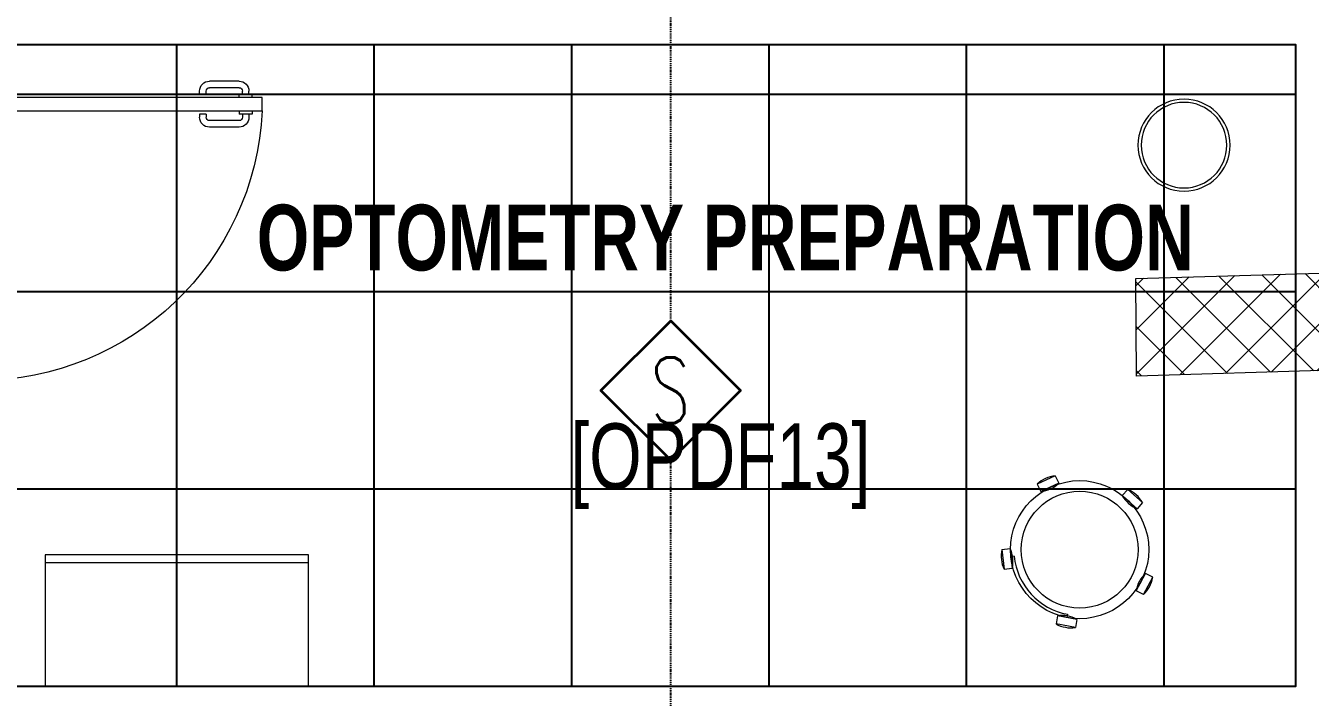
# Model space of a CAD drawing. Extents: x -12260 to 57327, y -29287 to 19916.
# Drawn here: x 16417 to 20320, y -6843 to -4801 of the extents above; entities that cross this region are included whole.
import ezdxf
from ezdxf.enums import TextEntityAlignment as Align

# ---------------------------------------------------------------- set-up
doc = ezdxf.new("R2010")
doc.units = 0
doc.header["$LTSCALE"] = 0.25
doc.linetypes.add('DASHDOT', pattern=[25.4, 12.7, -6.35, 0, -6.35])
for name, color, linetype, lineweight in [('01-First Floor$0$72_EGR_BASE_TEXT', 252, 'Continuous', 5), ('01-First Floor$0$C-HYDR-CTCH', 251, 'Continuous', 5), ('01-First Floor$0$Hatch', 252, 'Continuous', 5), ('01-First Floor$0$LOADING', 253, 'Continuous', 5), ('01-First Floor$0$Walls', 251, 'Continuous', 5), ('01-First Floor$0$Wooden Joinery', 251, 'Continuous', 5), ('E-LITE-CLNG-CNDT', 6, 'DASHDOT', 35), ('F-ALRM-CLNG @ 100', 33, 'Continuous', 35), ('F-ALRM-CLNG-CNDT', 51, 'DASHDOT', 25)]:
    doc.layers.add(name, color=color, linetype=linetype, lineweight=lineweight)
doc.layers.add('01-First Floor$0$FALSE CEILING', color=251, linetype='Continuous')
doc.styles.add('01-First Floor$0$X3G_ENTITY_9EC9', font='swisscl.ttf', dxfattribs={"height": 0.2})
doc.styles.add('01-First Floor$0$X3G_ENTITY_9F38', font='swisscl.ttf', dxfattribs={"height": 0.2})
doc.styles.add('DC_SIMPLEX', font='SIMPLEX.shx', dxfattribs={"width": 0.7})

# ---------------------------------------------------------------- blocks, each defined once
blk = doc.blocks.new('01-First Floor$0$A$C72370EFE')
at = {"layer": '01-First Floor$0$Wooden Joinery'}
for p, q in [((-0.01, -0.03), (-0.01, -0.07)), ((0, -0.03), (-0.01, -0.03)), ((0.04, -0.03), (0.05, -0.03)), ((0.05, -0.03), (0.05, -0.07)), ((-0.05, -0.07), (-0.05, -0.16)), ((-0.03, -0.07), (-0.03, -0.16)), ((-0.01, -0.04), (-0.02, -0.04)), ((-0.01, -0.06), (-0.02, -0.06)), ((0, -0.07), (-0.01, -0.07)), ((0.04, -0.07), (0.05, -0.07)), ((0.05, -0.04), (0.06, -0.04)), ((0.05, -0.06), (0.06, -0.06)), ((0.07, -0.07), (0.07, -0.16)), ((0.09, -0.07), (0.09, -0.16)), ((-0.01, -0.17), (-0.02, -0.17)), ((-0.01, -0.19), (-0.02, -0.19)), ((-0.01, -0.17), (-0.01, -0.19)), ((0.05, -0.17), (0.06, -0.17)), ((0.05, -0.17), (0.05, -0.19)), ((0.05, -0.19), (0.06, -0.19))]:
    blk.add_line(p, q, dxfattribs=at)
for centre, radius, start, end in [((-0.02, -0.07), 0.03, 90, 180), ((-0.02, -0.07), 0.01, 90, 180), ((0.06, -0.07), 0.03, 0, 90), ((0.06, -0.07), 0.01, 0, 90), ((-0.02, -0.16), 0.03, 180, 270), ((-0.02, -0.16), 0.01, 180, 270), ((0.06, -0.16), 0.01, 270, 0), ((0.06, -0.16), 0.03, 270, 0)]:
    blk.add_arc(centre, radius, start, end, dxfattribs=at)
blk = doc.blocks.new('01-First Floor$0$A$C5DAD61B4')
at = {"layer": '01-First Floor$0$Wooden Joinery'}
for points in [[(80, 959.1), (80, 969.1), (10, 979.1), (10, 959.1)], [(940, 959.1), (940, 969.1), (1010, 979.1), (1010, 959.1)], [(70, 859.1), (70, 849.1), (0, 839.1), (0, 859.1)], [(120, 859.1), (120, 0), (80, 0), (80, 859.1)], [(950, 859.1), (950, 849.1), (1020, 839.1), (1020, 859.1)]]:
    blk.add_lwpolyline(points, close=True, dxfattribs=at)
for points in [[(45, 859.1), (45, 959.1), (20, 959.1), (20, 859.1), (45, 859.1)], [(45, 859.1), (80, 859.1), (80, 899.1), (90, 899.1), (90, 959.1), (45, 959.1), (45, 859.1)], [(975, 859.1), (940, 859.1), (940, 899.1), (930, 899.1), (930, 959.1), (975, 959.1), (975, 859.1)], [(975, 859.1), (975, 959.1), (1000, 959.1), (1000, 859.1), (975, 859.1)]]:
    blk.add_lwpolyline(points, dxfattribs=at)
blk.add_arc((80, 859.1), 860, 272.666, 0, dxfattribs=at)
at = {"layer": '01-First Floor$0$Wooden Joinery', "xscale": 999.9999999998854, "yscale": 999.9999999998854, "zscale": 999.9999999998854, "rotation": 180}
blk.add_blockref('01-First Floor$0$A$C72370EFE', (120, 0), dxfattribs=at)
blk = doc.blocks.new('01-First Floor$0$WM00001-P')
at = {"layer": '01-First Floor$0$LOADING'}
for radius in [0.14, 0.13]:
    blk.add_circle((0, 0), radius, dxfattribs=at)
blk = doc.blocks.new('01-First Floor$0$HF10037B-P')
at = {"layer": '01-First Floor$0$LOADING'}
for p, q in [((0.2459, 0.134), (0.1859, 0.134)), ((0.1859, 0.134), (0.1859, 0.109)), ((0.2459, 0.134), (0.2459, 0.109)), ((0.2459, 0.109), (0.1859, 0.109)), ((0, 0), (-0.0142, -0.0583)), ((0, 0), (0.0243, -0.0059)), ((0.0243, -0.0059), (0.01, -0.0642)), ((0.4069, -0.0417), (0.4165, -0.0387)), ((0.4071, -0.0094), (0.431, -0.0018)), ((0.4071, -0.0094), (0.4255, -0.0665)), ((0.431, -0.0018), (0.4493, -0.0589)), ((-0.0142, -0.0583), (0.01, -0.0642)), ((0.4255, -0.0665), (0.4493, -0.0589)), ((0.0524, -0.2725), (0.0674, -0.2525)), ((0.0524, -0.2725), (0.1004, -0.3085)), ((0.0674, -0.2525), (0.1154, -0.2885)), ((0.3125, -0.2897), (0.362, -0.2558)), ((0.3267, -0.268), (0.3323, -0.2763)), ((0.3761, -0.2764), (0.362, -0.2558)), ((0.1004, -0.3085), (0.1154, -0.2885)), ((0.3266, -0.3103), (0.3125, -0.2897)), ((0.3266, -0.3103), (0.3761, -0.2764))]:
    blk.add_line(p, q, dxfattribs=at)
for radius in [0.21, 0.1775]:
    blk.add_circle((0.2161, -0.1014), radius, dxfattribs=at)
for centre, radius, start, end in [((0.2159, 0.0465), 0.0925, 71.0754, 108.9246), ((0.2159, 0.1965), 0.0925, 251.0754, 288.9246), ((0.0779, -0.0499), 0.0925, 147.3419, 185.1912), ((-0.0678, -0.0143), 0.0925, 327.3419, 5.1912), ((0.4996, -0.0113), 0.0925, 178.8412, 216.6904), ((0.3568, -0.057), 0.0925, 358.8412, 36.6904), ((0.2161, -0.1014), 0.2, 303.6037, 17.3657), ((0.1289, -0.2205), 0.0925, 214.1875, 252.0368), ((0.0389, -0.3404), 0.0925, 34.1875, 72.0368), ((0.3867, -0.3449), 0.0925, 105.5121, 143.3614), ((0.3019, -0.2212), 0.0925, 285.5121, 323.3614)]:
    blk.add_arc(centre, radius, start, end, dxfattribs=at)
blk = doc.blocks.new('01-First Floor$0$GF21027-P')
at = {"layer": '01-First Floor$0$LOADING'}
for p, q in [((0.4, 0.4), (-0.4, 0.4)), ((-0.4, 0.4), (-0.4, 0)), ((0.4, 0), (0.4, 0.4)), ((-0.4, 0.025), (0.4, 0.025)), ((-0.4, 0), (0.4, 0))]:
    blk.add_line(p, q, dxfattribs=at)
blk = doc.blocks.new('01-First Floor')
at = {"layer": '01-First Floor$0$Hatch'}
h = blk.add_hatch(dxfattribs=at)
h.set_pattern_fill('ANSI37', color=256, scale=30)
h.set_pattern_definition([(45, (-1823.345, -13062.25), (-67.35192, 67.35192), []), (135, (-1823.345, -13062.25), (-67.35192, -67.35192), [])])
h.paths.add_polyline_path([(49129.3, 8855.6), (48525.4, 8847.5), (48529.3, 8559.1), (49133.2, 8567.2)])
h.paths.add_polyline_path([(41968.6, 8847.9), (41385, 8842.5), (41365.1, 8551.1), (41948.6, 8556.5)])
h.paths.add_polyline_path([(27591.6, 8840.5), (26992.5, 8836.4), (26986.8, 8543.4), (27585.9, 8547.5)])
h.paths.add_polyline_path([(34776.8, 8842.7), (34175.6, 8835.2), (34167.4, 8549.5), (34768.6, 8557)])
h.paths.add_polyline_path([(20372.4, 8849.8), (19765.9, 8827.9), (19780.4, 8535.4), (20386.9, 8557.2)])
h.paths.add_polyline_path([(13635.8, 8839.4), (12413.8, 8863.3), (12407.4, 8567.2), (13629.3, 8543.3)])
h.paths.add_polyline_path([(13649.8, 1639.3), (12434.8, 1623.6), (12421.4, 1331.2), (13636.4, 1346.9)])
h.paths.add_polyline_path([(13623.8, -5553.9), (12420.7, -5569.8), (12415, -5862.9), (13618.1, -5846.9)])
h.paths.add_polyline_path([(13642.3, -12752.6), (12445.6, -12764), (12448.4, -13058.5), (13645.1, -13047)])
h.paths.add_polyline_path([(6007.3, -12750.5), (5403.7, -12754.2), (5414.4, -13039.6), (6017.9, -13035.9)])
h.paths.add_polyline_path([(5991.8, -5552.5), (5395, -5550.9), (5394.9, -5852.1), (5991.7, -5853.6)])
h.paths.add_polyline_path([(6001.7, 1637.1), (5382.4, 1638.3), (5371.8, 1335.4), (5991.1, 1334.1)])
h.paths.add_polyline_path([(5978.4, 8816.5), (5377.7, 8830.9), (5374.1, 8541.3), (5974.8, 8526.8)])
h.paths.add_polyline_path([(-1220.7, 8814.6), (-1823.3, 8837.3), (-1821.5, 8549), (-1218.8, 8526.3)])
h.paths.add_polyline_path([(-1213, -5563.7), (-1815, -5570.7), (-1811.6, -5862.3), (-1209.6, -5855.3)])
h.paths.add_polyline_path([(-1195.5, -12758.3), (-1793.9, -12759.3), (-1789, -13060), (-1190.6, -13059)])
h.paths.add_polyline_path([(20391.2, -12745), (19785.5, -12758), (19791.3, -13059.2), (20396.9, -13046.2)])
h.paths.add_polyline_path([(20384.7, -5552.6), (19790.3, -5570.1), (19792.4, -5866.7), (20386.8, -5849.1)])
h.paths.add_polyline_path([(20376, 1655.5), (19777, 1647.8), (19781.1, 1347.6), (20380, 1355.3)])
h.paths.add_polyline_path([(27576.3, 1640.2), (26974.4, 1644.9), (26978.6, 1352.8), (27580.6, 1348.1)])
h.paths.add_polyline_path([(27580.1, -5542.5), (26976.2, -5560), (26989.7, -5860.1), (27589.8, -5839.1)])
h.paths.add_polyline_path([(27596.2, -12758.5), (26992.3, -12751.9), (26990, -13037.6), (27593.8, -13044.2)])
h.paths.add_polyline_path([(34794.7, -12748), (34197.4, -12762.6), (34206.4, -13062.3), (34803.7, -13047.7)])
h.paths.add_polyline_path([(34787.4, -5559.7), (34186.1, -5557.7), (34187.2, -5855), (34788.5, -5856.9)])
h.paths.add_polyline_path([(34750.9, 1644.2), (34170.1, 1648.9), (34189.8, 1359), (34770.6, 1354.3)])
h.paths.add_polyline_path([(41954.3, 1643.4), (41356.7, 1657.2), (41358.7, 1365.3), (41956.3, 1351.5)])
h.paths.add_polyline_path([(41955.3, -5555.1), (41386.9, -5562.7), (41388.7, -5856.9), (41957.1, -5849.3)])
h.paths.add_polyline_path([(41992.3, -12752.3), (41387.1, -12754.9), (41388.4, -13059.5), (41993.7, -13056.8)])
h.paths.add_polyline_path([(49166.6, -12752.8), (48578.6, -12736.7), (48565.4, -13043.9), (49153.3, -13060)])
h.paths.add_polyline_path([(49150.8, -5553.4), (48547.6, -5552.3), (48545.6, -5848.8), (49148.8, -5849.9)])
at = {"layer": '01-First Floor$0$C-HYDR-CTCH', "elevation": 0, "flags": 128}
blk.add_lwpolyline([(20384.7, -5552.6), (20386.8, -5849.1), (19792.4, -5866.7), (19790.3, -5570.1), (20384.7, -5552.6)], dxfattribs=at)
at = {"layer": '01-First Floor$0$FALSE CEILING', "linetype": 'Continuous'}
for p, q in [((16876, -6810), (16876, -4860)), ((17476, -6810), (17476, -4860)), ((18076, -6810), (18076, -4860)), ((18676, -6810), (18676, -4860)), ((19276, -6810), (19276, -4860)), ((19876, -6810), (19876, -4860)), ((16276, -5010), (20276, -5010)), ((16276, -5610), (20276, -5610)), ((16276, -6210), (20276, -6210))]:
    blk.add_line(p, q, dxfattribs=at)
at = {"layer": '01-First Floor$0$FALSE CEILING'}
blk.add_lwpolyline([(16276, -6810), (20276, -6810), (20276, -4860), (16276, -4860)], close=True, dxfattribs=at)
at = {"layer": '01-First Floor$0$Walls'}
for p, q in [((20276, -4860), (16276, -4860)), ((20276, -4860), (20276, -5555.8)), ((20276, -5852.4), (20276, -6810)), ((20276, -6810), (16276, -6810))]:
    blk.add_line(p, q, dxfattribs=at)
at = {"layer": '01-First Floor$0$LOADING', "extrusion": (-3.71182e-07, -7.42363e-07, -1), "xscale": 1000.000000000008, "yscale": 1000.000000000008, "zscale": 1000.000000000008, "rotation": 270.0000000024583}
blk.add_blockref('01-First Floor$0$WM00001-P', (-19936.6, -5164.6, 0.1), dxfattribs=at)
at = {"layer": '01-First Floor$0$LOADING', "extrusion": (-2.79672e-08, 3.6788e-07, -1), "xscale": -1000.000000000001, "yscale": 1000.000000000001, "zscale": 999.999999999999, "rotation": 117.971696169471}
blk.add_blockref('01-First Floor$0$HF10037B-P', (-19810.4, -6251.2, 0.1), dxfattribs=at)
at = {"layer": '01-First Floor$0$LOADING', "color": 1, "xscale": 1000, "yscale": 1000, "zscale": 1000, "rotation": 180.0000000209116}
blk.add_blockref('01-First Floor$0$GF21027-P', (16876, -6410, -0.1), dxfattribs=at)
at = {"layer": '01-First Floor$0$Wooden Joinery', "xscale": -1, "rotation": 90}
blk.add_blockref('01-First Floor$0$A$C5DAD61B4', (17135.1, -4940), dxfattribs=at)
at = {"layer": '01-First Floor$0$72_EGR_BASE_TEXT', "insert": (21990.5, -4324.1, 0), "char_height": 200, "width": 3714.666, "attachment_point": 2, "style": '01-First Floor$0$X3G_ENTITY_9EC9'}
blk.add_mtext('{\\fSwis721 LtCn BT|b1|i0|c0|p34;OBSTETRICS AND GYNAECOLOGY CONSULTATION / EXAMINATION ROOM}', dxfattribs=at)
at = {"layer": '01-First Floor$0$72_EGR_BASE_TEXT', "char_height": 200, "attachment_point": 2}
for s, insert, style in [('{\\fSwis721 LtCn BT|b1|i0|c0|p34;OPTOMETRY PREPARATION}', (18542.5, -5345.6, 0), '01-First Floor$0$X3G_ENTITY_9EC9'), ('[OPDF13]', (18527.7, -6010.5, 0), '01-First Floor$0$X3G_ENTITY_9F38')]:
    blk.add_mtext(s, dxfattribs=dict(at, insert=insert, style=style))
blk = doc.blocks.new('A$C5CF53093')
blk.add_lwpolyline([(0, -212.1), (-212.1, 0), (0, 212.1), (212.1, 0)], close=True)
blk = doc.blocks.new('*U39')
at = {"xscale": 0.01, "yscale": 0.01, "zscale": 0.01}
blk.add_blockref('A$C5CF53093', (0.007, -0.007), dxfattribs=at)
at = {"color": 6, "style": 'DC_SIMPLEX', "width": 0.7, "flags": 8}
blk.add_attdef('TYPE', text='', height=2, rotation=360, dxfattribs=at).set_placement((0, 0), align=Align.MIDDLE_CENTER)

msp = doc.modelspace()

# ---------------------------------------------------------------- linework, layer by layer
at = {"layer": 'F-ALRM-CLNG-CNDT'}
for points in [[(18376.7, -5698.6), (18376.7, -4072.8)], [(18376.7, -7618.6), (18376.7, -6122.8)]]:
    msp.add_lwpolyline(points, dxfattribs=at)

# ---------------------------------------------------------------- block references
at = {"layer": 'E-LITE-CLNG-CNDT'}
msp.add_blockref('01-First Floor', (0, 0), dxfattribs=at)
at = {"layer": 'F-ALRM-CLNG @ 100', "xscale": 100, "yscale": 100, "zscale": 100}
msp.add_blockref('*U39', (18376, -5910), dxfattribs=at).add_auto_attribs({'TYPE': 'S'})

doc.saveas('drawing.dxf')
